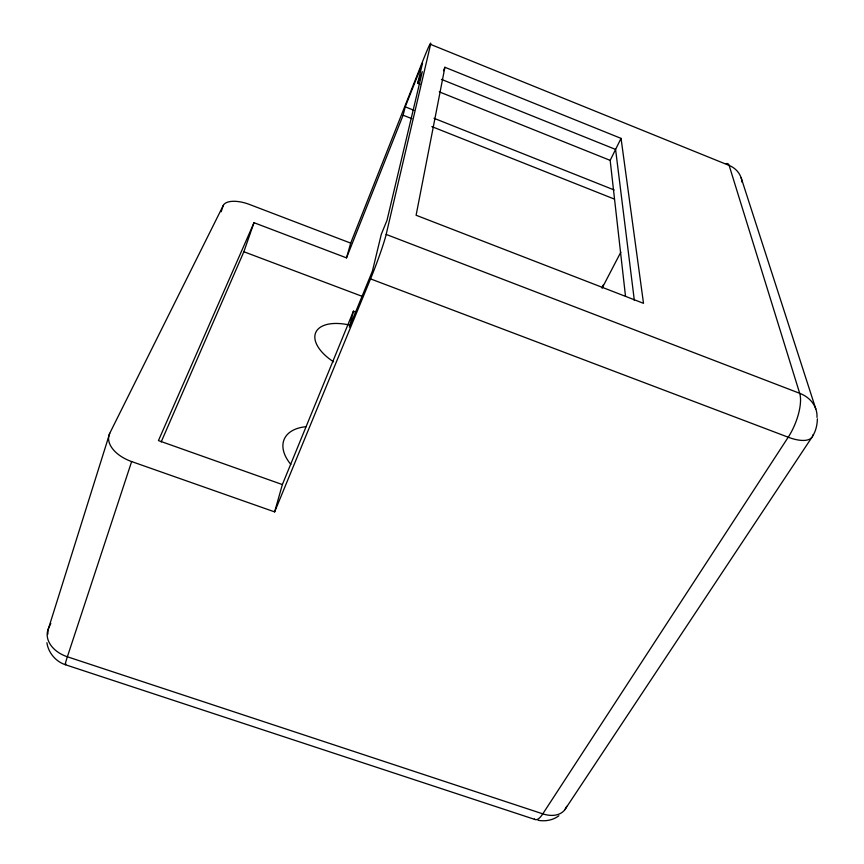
<?xml version="1.0" encoding="UTF-8"?>
<svg xmlns="http://www.w3.org/2000/svg" width="864" height="864" viewBox="0 0 864 864"><rect width="100%" height="100%" fill="white"/><g stroke="black" fill="none" stroke-linecap="round" stroke-linejoin="round"><path stroke-width="1.3" d="M817.398 418.792C817.225 424.872 815.918 430.985 812.592 436.158M444.906 67.273L416.102 215.244L643.507 303.329L621.054 138.38L444.906 67.273L443.491 70.751M274.633 511.888L282.366 484.564L158.447 440.586L254.005 222.696L346.518 257.872L350.687 243.119L249.448 204.444A23.404 10.357 19.9 0 0 223.279 205.416L109.739 433.296A31.806 18.932 16.7 0 0 131.641 461.57L274.633 511.888L370.548 278.888A34.549 2.128 -69.5 0 0 386.165 234.425L430.585 44.399L729.13 165.434A24.797 22.01 -21.4 0 1 742.111 182.261M420.088 84.164L417.712 83.203L422.561 63.115L405.238 106.823L403.11 115.204L346.518 257.872M355.946 312.131L353.43 311.18L349.38 327.143L372.438 271.048L381.294 234.306L386.996 220.342L422.302 71.669L417.712 83.203M109.739 433.296L48.557 628.279A28.663 20.455 18.5 0 0 47.92 634.003M131.641 461.57L67.37 656.78A29.16 1.328 -69.1 0 0 65.902 664.07M221.162 211.777L223.279 205.416M161.168 441.968L243.864 251.748L254.005 222.696M350.687 243.119L423.479 59.281A25.391 1.08 -69.2 0 1 430.585 44.399M282.366 484.564L353.43 311.18M50.825 623.408L48.557 628.279A28.793 20.65 12.9 0 0 67.37 656.78L542.786 813.856A27.724 18.608 37.4 0 0 566.633 806.339M625.504 296.233L610.168 160.369L621.054 138.38M602.273 287.798L620.816 252.169M564.894 809.633L811.868 437.357M558.9 815.735C553.014 820.282 545.292 821.578 538.067 820.303M535.054 819.504L65.362 664.718C55.728 661.532 48.352 652.774 46.904 642.74M243.864 251.748L362.48 296.46M370.548 278.888L788.216 437.216A33.923 13.846 30.8 0 0 813.002 434.819M386.165 234.425L799.686 393.304A34.063 27.497 -12.2 0 1 816.998 417.377M405.238 106.823L413.996 110.311M434.009 118.282L614.153 189.972M403.11 115.204L411.858 118.67M431.849 126.608L614.239 199.033M439.268 91.854L610.168 160.369M441.439 79.369L615.589 149.429L634.349 300.467M741.15 177.8L815.81 408.974M534.308 819.018A27.81 8.165 -74.3 0 0 542.786 813.856L788.216 437.216A33.124 12.625 -67.8 0 0 799.686 393.304L729.13 165.434A24.635 6.545 -66.1 0 0 726.192 163.674M290.833 464.422A48.265 27.648 22.9 0 1 306.029 426.708M333.558 361.811A42.412 21.308 22.7 0 1 315.706 332.608A42.412 21.308 22.7 0 1 349.142 324.961M602.014 288.025A86.681 20.466 -67.9 0 1 603.115 285.12"/></g></svg>
